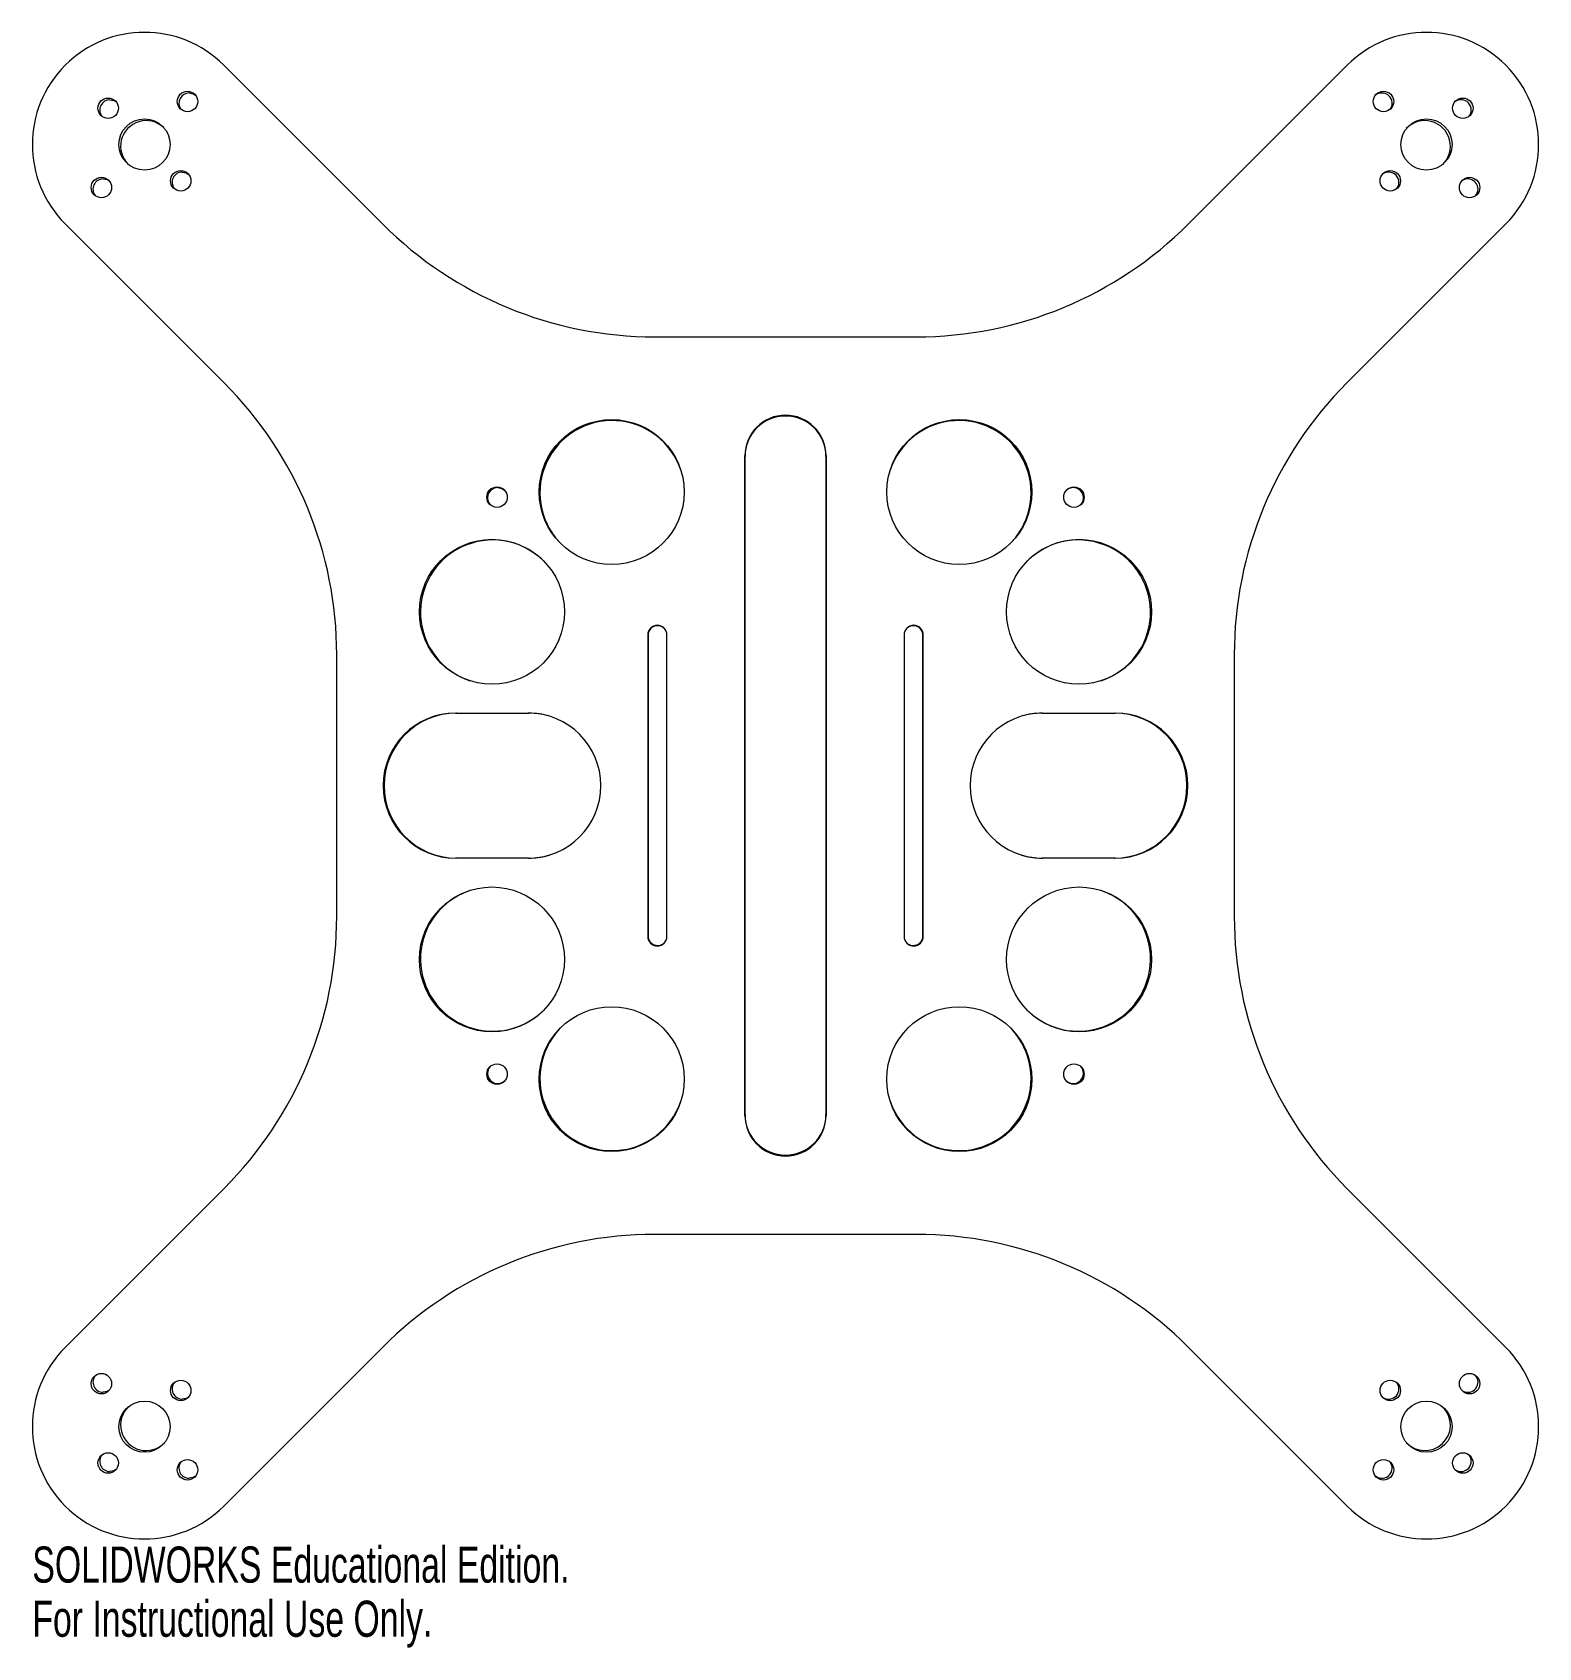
# Model space of a CAD drawing. Header units: millimetres. Extents: x -101 to 101, y -115 to 101.
import ezdxf

# ---------------------------------------------------------------- set-up
doc = ezdxf.new("R2010")
doc.units = ezdxf.units.MM
doc.styles.add('SLDTEXTSTYLE0', font='TXT', dxfattribs={"width": 0.7})

msp = doc.modelspace()

# ---------------------------------------------------------------- linework, layer by layer
at = {"color": 7, "linetype": 'Continuous', "lineweight": 15}
for p, q in [((-75.2, 96.45), (-53.92, 75.16)), ((53.92, 75.16), (75.2, 96.45)), ((-75.16, 53.92), (-96.45, 75.2)), ((96.45, 75.2), (75.16, 53.92)), ((-17.51, 60.08), (17.51, 60.08)), ((-5.43, -44.16), (-5.43, 44.16)), ((-5.42, 44.05), (-5.43, 44.16)), ((-5.42, -44.05), (-5.42, 44.05)), ((5.42, 44.05), (5.43, 44.16)), ((5.42, 44.05), (5.42, -44.05)), ((5.43, 44.16), (5.43, -44.16)), ((-18.45, 20.17), (-18.45, -20.17)), ((-18.4, 20.12), (-18.45, 20.17)), ((-18.4, 20.12), (-18.4, -20.12)), ((-17.12, 21.4), (-17.16, 21.46)), ((-15.88, -20.17), (-15.88, 20.17)), ((15.88, 20.17), (15.88, -20.17)), ((17.16, 21.46), (17.12, 21.4)), ((18.45, 20.17), (18.4, 20.12)), ((18.4, -20.12), (18.4, 20.12)), ((18.45, -20.17), (18.45, 20.17)), ((-60.08, -17.51), (-60.08, 17.51)), ((60.08, 17.51), (60.08, -17.51)), ((-44.16, 9.72), (-34.44, 9.72)), ((-44.05, 9.7), (-44.16, 9.72)), ((-44.05, 9.7), (-34.35, 9.7)), ((-34.35, 9.7), (-34.44, 9.72)), ((34.35, 9.7), (34.44, 9.72)), ((34.35, 9.7), (44.05, 9.7)), ((34.44, 9.72), (44.16, 9.72)), ((44.05, 9.7), (44.16, 9.72)), ((-44.05, -9.7), (-44.16, -9.72)), ((-34.44, -9.72), (-44.16, -9.72)), ((-34.35, -9.7), (-44.05, -9.7)), ((-34.35, -9.7), (-34.44, -9.72)), ((34.35, -9.7), (34.44, -9.72)), ((44.05, -9.7), (34.35, -9.7)), ((44.16, -9.72), (34.44, -9.72)), ((44.05, -9.7), (44.16, -9.72)), ((-18.45, -20.17), (-18.4, -20.12)), ((-17.16, -21.46), (-17.12, -21.4)), ((17.16, -21.46), (17.12, -21.4)), ((18.4, -20.12), (18.45, -20.17)), ((-5.42, -44.05), (-5.43, -44.16)), ((5.42, -44.05), (5.43, -44.16)), ((-96.45, -75.2), (-75.16, -53.92)), ((75.16, -53.92), (96.45, -75.2)), ((17.51, -60.08), (-17.51, -60.08)), ((-53.92, -75.16), (-75.2, -96.45)), ((75.2, -96.45), (53.92, -75.16))]:
    msp.add_line(p, q, dxfattribs=at)
at = {"color": 7, "linetype": 'Continuous', "lineweight": 15, "flags": 128}
for points in [[(-90.45, 91.82), (-89.92, 91.71), (-89.59, 91.52)], [(-79.85, 92.72), (-79.33, 92.62), (-78.95, 92.38)], [(-91.35, 81.22), (-90.83, 81.12), (-90.73, 81.07)], [(-80.76, 82.13), (-80.24, 82.03), (-79.89, 81.82)], [(-38.52, 39.89), (-38, 39.79), (-37.61, 39.54)], [(38.52, 39.89), (38, 39.79), (37.61, 39.54)], [(-90.58, -80.98), (-90.83, -81.12), (-91.35, -81.22)], [(-79.94, -81.86), (-80.24, -82.03), (-80.76, -82.13)], [(-89.64, -91.55), (-89.92, -91.71), (-90.45, -91.82)], [(-79, -92.43), (-79.33, -92.62), (-79.85, -92.72)]]:
    msp.add_lwpolyline(points, dxfattribs=at)
at = {"color": 7, "linetype": 'Continuous', "lineweight": 15}
for centre, radius in [((-90.68, 90.68), 1.37), ((-80.06, 91.59), 1.37), ((80.06, 91.59), 1.37), ((90.68, 90.68), 1.37), ((-85.82, 85.82), 3.43), ((85.82, 85.82), 3.43), ((-80.97, 80.97), 1.37), ((80.97, 80.97), 1.37), ((-91.59, 80.06), 1.37), ((91.59, 80.06), 1.37), ((-23.27, 39.3), 9.7), ((23.27, 39.3), 9.7), ((-38.62, 38.62), 1.37), ((38.62, 38.62), 1.37), ((-39.3, 23.27), 9.7), ((39.3, 23.27), 9.7), ((-39.3, -23.27), 9.7), ((39.3, -23.27), 9.7), ((-23.27, -39.3), 9.7), ((23.27, -39.3), 9.7), ((-38.62, -38.62), 1.37), ((38.62, -38.62), 1.37), ((-91.59, -80.06), 1.37), ((-80.97, -80.97), 1.37), ((80.97, -80.97), 1.37), ((91.59, -80.06), 1.37), ((-85.82, -85.82), 3.43), ((85.82, -85.82), 3.43), ((-90.68, -90.68), 1.37), ((-80.06, -91.59), 1.37), ((80.06, -91.59), 1.37), ((90.68, -90.68), 1.37)]:
    msp.add_circle(centre, radius, dxfattribs=at)
for centre, radius, start, end in [((-85.82, 85.82), 15.02, 45, 225), ((85.82, 85.82), 15.02, 315, 135), ((-90.45, 90.45), 1.37, 90, 216.5157), ((-79.85, 91.35), 1.37, 90, 214.4945), ((79.85, 91.35), 1.37, 322.4142, 129.9714), ((90.45, 90.45), 1.37, 320.3844, 127.1068), ((-85.6, 85.6), 3.42, 46.6098, 226.6208), ((85.6, 85.6), 3.42, 313.3792, 136.6208), ((-91.35, 79.85), 1.37, 90, 218.9965), ((-80.76, 80.76), 1.37, 90, 216.9753), ((80.76, 80.76), 1.37, 319.2795, 127.5062), ((91.35, 79.85), 1.37, 317.2321, 124.6377), ((-17.51, 111.57), 51.49, 225, 270), ((17.51, 111.57), 51.49, 270, 315), ((-111.57, 17.51), 51.49, 0, 45), ((111.57, 17.51), 51.49, 135, 180), ((-23.21, 39.2), 9.67, 18.3656, 222.8845), ((0, 44.16), 5.43, 0, 180), ((0, 44.05), 5.42, 0, 180), ((23.21, 39.2), 9.67, 317.1155, 161.6344), ((-38.52, 38.52), 1.37, 90, 226.4407), ((38.52, 38.52), 1.37, 313.5593, 90), ((-39.2, 23.21), 9.67, 47.1155, 251.6344), ((39.2, 23.21), 9.67, 288.3656, 132.8845), ((-17.16, 20.17), 1.29, 0, 180), ((-17.12, 20.12), 1.28, 37.6137, 180), ((17.16, 20.17), 1.29, 0, 180), ((17.12, 20.12), 1.28, 0, 142.3863), ((-44.16, 0), 9.72, 90, 270), ((-44.05, 0), 9.7, 90, 270), ((-34.44, 0), 9.72, 270, 90), ((-34.35, 0), 9.7, 73.6055, 90), ((34.44, 0), 9.72, 90, 270), ((34.35, 0), 9.7, 90, 106.3945), ((44.05, 0), 9.7, 270, 90), ((44.16, 0), 9.72, 270, 90), ((-34.35, 0), 9.7, 270, 286.3945), ((34.35, 0), 9.7, 253.6055, 270), ((-39.2, -23.21), 9.67, 108.3656, 312.8845), ((39.2, -23.21), 9.67, 227.1155, 71.6344), ((-111.57, -17.51), 51.49, 315, 0), ((111.57, -17.51), 51.49, 180, 225), ((-17.16, -20.17), 1.29, 180, 0), ((-17.12, -20.12), 1.28, 180, 322.3863), ((17.16, -20.17), 1.29, 180, 0), ((17.12, -20.12), 1.28, 217.6137, 0), ((-23.21, -39.2), 9.67, 137.1155, 341.6344), ((23.21, -39.2), 9.67, 198.3656, 42.8845), ((-38.52, -38.52), 1.37, 136.9468, 312.1832), ((38.52, -38.52), 1.37, 227.8168, 43.0532), ((0, -44.16), 5.43, 180, 0), ((0, -44.05), 5.42, 180, 0), ((-17.51, -111.57), 51.49, 90, 135), ((17.51, -111.57), 51.49, 45, 90), ((-85.82, -85.82), 15.02, 135, 315), ((85.82, -85.82), 15.02, 225, 45), ((-91.35, -79.85), 1.37, 137.1858, 270), ((-80.76, -80.76), 1.37, 138.5711, 270), ((80.76, -80.76), 1.37, 238.2547, 38.622), ((91.35, -79.85), 1.37, 243.3899, 40.501), ((-85.6, -85.6), 3.42, 133.3792, 316.6208), ((85.6, -85.6), 3.42, 223.3792, 41.9853), ((-90.45, -90.45), 1.37, 139.5911, 270), ((-79.85, -91.35), 1.37, 140.9681, 270), ((79.85, -91.35), 1.37, 227.2102, 27.8732), ((90.45, -90.45), 1.37, 239.5793, 37.9218)]:
    msp.add_arc(centre, radius, start, end, dxfattribs=at)

# ---------------------------------------------------------------- texts
at = {"color": 7, "linetype": 'Continuous', "char_height": 4.8336, "attachment_point": 1, "style": 'SLDTEXTSTYLE0'}
for s, insert in [('SOLIDWORKS Educational Edition.', (-100.84, -101.86)), ('For Instructional Use Only.', (-100.84, -109.11))]:
    msp.add_mtext(s, dxfattribs=dict(at, insert=insert))

doc.saveas('drawing.dxf')
